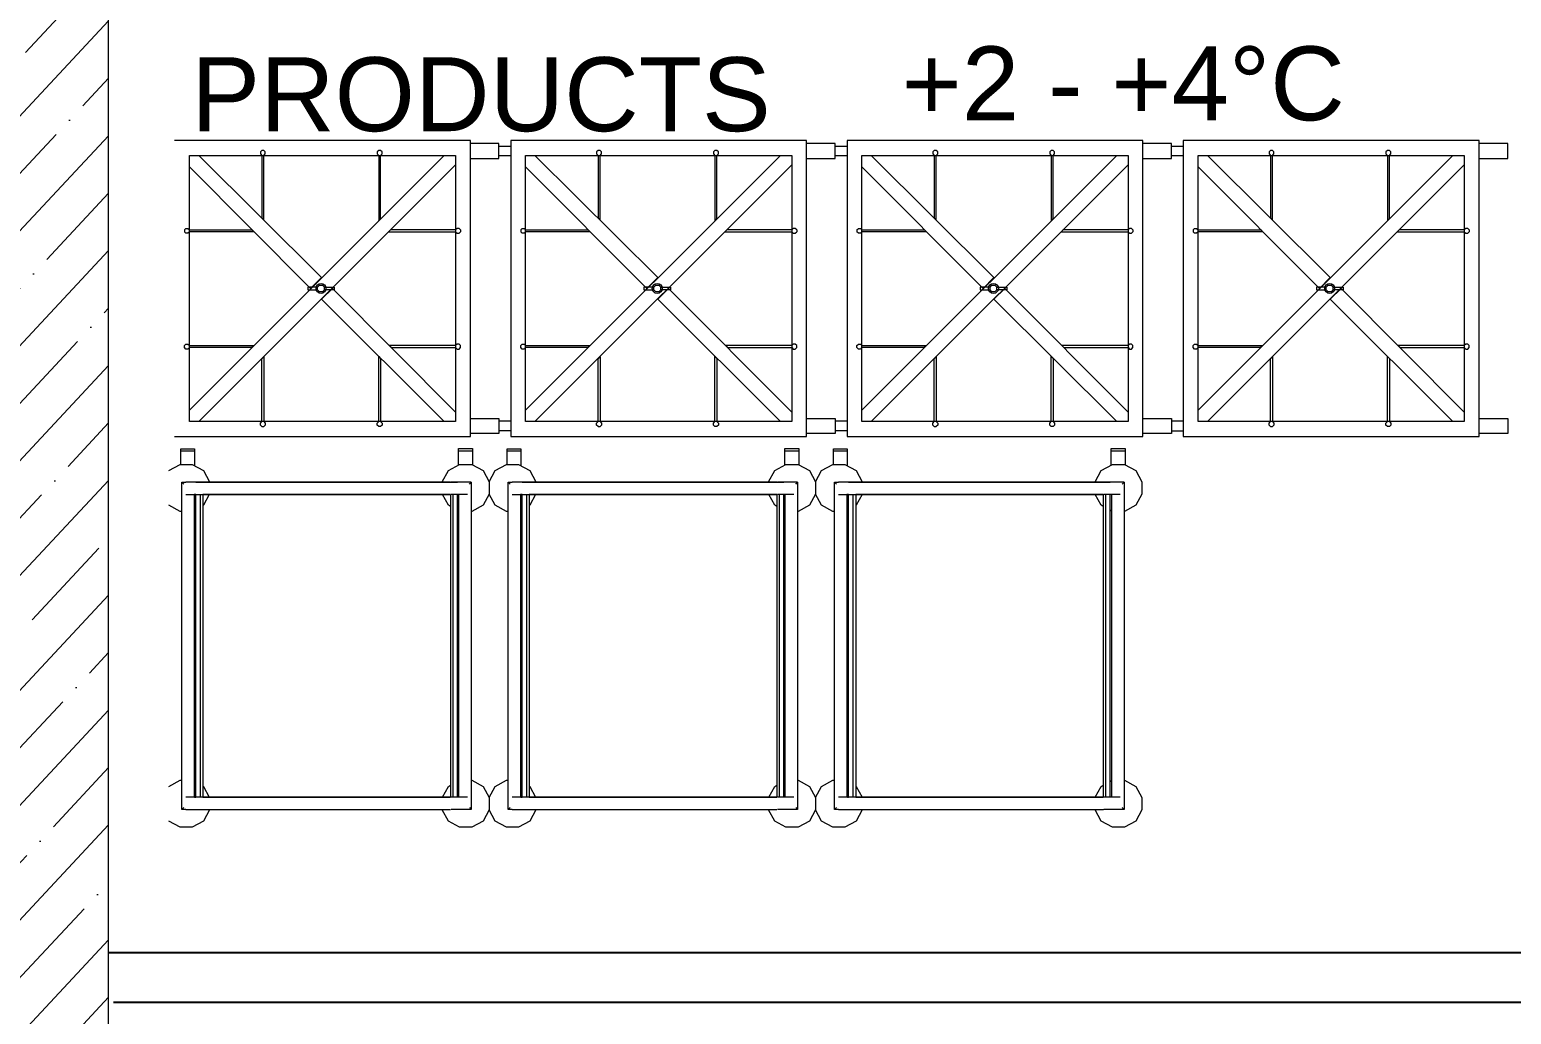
# Model space of a CAD drawing. Header units: millimetres. Extents: x -798 to 124478, y -405 to 121556.
# Drawn here: x 16618 to 19623, y 91874 to 93871 of the extents above; entities that cross this region are included whole.
import ezdxf

# ---------------------------------------------------------------- set-up
doc = ezdxf.new("R2010")
doc.units = ezdxf.units.MM
doc.linetypes.add('AUSGEZOGEN', pattern=[0])
for name, color, linetype, lineweight in [('A-Hatch', 253, 'Continuous', 9), ('concreet', 5, 'Continuous', 15), ('TC-EQUIPMENT', 251, 'Continuous', 0)]:
    doc.layers.add(name, color=color, linetype=linetype, lineweight=lineweight)
doc.layers.add('k3-coldrooms', color=3, linetype='Continuous')
doc.layers.add('K3-TEXT', color=174, linetype='AUSGEZOGEN')
doc.styles.get("Standard").update_dxf_attribs({"font": 'arial.ttf'})

msp = doc.modelspace()

# ---------------------------------------------------------------- hatches: boundary and pattern name
at = {"layer": 'A-Hatch'}
h = msp.add_hatch(dxfattribs=at)
h.set_pattern_fill('ANSI35', color=256, scale=25, angle=-177.9339, style=0)
h.set_pattern_definition([(227.066067, (-92934.37, -575688.18), (116.227165, -108.13329), []), (227.066067, (-93046.55, -575692.23), (116.227165, -108.13329), [198.4375, -39.6875, 0, -39.6875])])
h.paths.add_polyline_path([(16777.6, 95698.6), (16777.6, 88628.6), (16577.7, 88628.6), (16577.6, 95498.6), (12277.6, 95498.6), (12277.6, 94148.6), (12077.6, 94148.6), (12077.6, 95698.3)])

# ---------------------------------------------------------------- linework, layer by layer
at = {"layer": 'concreet', "transparency": 33554687}
msp.add_lwpolyline([(16777.6, 88628.6), (16777.6, 95698.6), (16577.6, 95698.6)], dxfattribs=at)
at = {"layer": 'k3-coldrooms', "linetype": 'AUSGEZOGEN'}
for p, q in [((20187.6, 91998.5), (16777.6, 91998.5)), ((16787.6, 91898.5), (20287.6, 91898.5))]:
    msp.add_line(p, q, dxfattribs=at)
at = {"layer": 'TC-EQUIPMENT'}
for p, q in [((17511.6, 93646.2), (16911.6, 93646.2)), ((17088.6, 93626.2), (17085.6, 93623.2)), ((17085.6, 93623.2), (17085.6, 93619.2)), ((17092.6, 93626.2), (17088.6, 93626.2)), ((17095.6, 93623.2), (17092.6, 93626.2)), ((17095.6, 93619.2), (17095.6, 93623.2)), ((17325.6, 93626.2), (17322.6, 93623.2)), ((17322.6, 93623.2), (17322.6, 93619.2)), ((17329.6, 93626.2), (17325.6, 93626.2)), ((17332.6, 93623.2), (17329.6, 93626.2)), ((17332.6, 93619.2), (17332.6, 93623.2)), ((17511.6, 93046.2), (17511.6, 93646.2)), ((17569.6, 93640.2), (17511.6, 93640.2)), ((17569.6, 93610.2), (17569.6, 93640.2)), ((17569.6, 93635.2), (17593.6, 93635.2)), ((18193.6, 93646.2), (17593.6, 93646.2)), ((17593.6, 93646.2), (17593.6, 93046.2)), ((17770.6, 93626.2), (17767.6, 93623.2)), ((17767.6, 93623.2), (17767.6, 93619.2)), ((17774.6, 93626.2), (17770.6, 93626.2)), ((17777.6, 93623.2), (17774.6, 93626.2)), ((17777.6, 93619.2), (17777.6, 93623.2)), ((18007.6, 93626.2), (18004.6, 93623.2)), ((18004.6, 93623.2), (18004.6, 93619.2)), ((18011.6, 93626.2), (18007.6, 93626.2)), ((18014.6, 93623.2), (18011.6, 93626.2)), ((18014.6, 93619.2), (18014.6, 93623.2)), ((18193.6, 93046.2), (18193.6, 93646.2)), ((18251.6, 93640.2), (18193.6, 93640.2)), ((18251.6, 93610.2), (18251.6, 93640.2)), ((18251.6, 93635.2), (18275.6, 93635.2)), ((18875.6, 93646.2), (18275.6, 93646.2)), ((18275.6, 93646.2), (18275.6, 93046.2)), ((18452.6, 93626.2), (18449.6, 93623.2)), ((18449.6, 93623.2), (18449.6, 93619.2)), ((18456.6, 93626.2), (18452.6, 93626.2)), ((18459.6, 93623.2), (18456.6, 93626.2)), ((18459.6, 93619.2), (18459.6, 93623.2)), ((18689.6, 93626.2), (18686.6, 93623.2)), ((18686.6, 93623.2), (18686.6, 93619.2)), ((18693.6, 93626.2), (18689.6, 93626.2)), ((18696.6, 93623.2), (18693.6, 93626.2)), ((18696.6, 93619.2), (18696.6, 93623.2)), ((18875.6, 93046.2), (18875.6, 93646.2)), ((18933.6, 93640.2), (18875.6, 93640.2)), ((18933.6, 93610.2), (18933.6, 93640.2)), ((18933.6, 93635.2), (18957.6, 93635.2)), ((19557.6, 93646.2), (18957.6, 93646.2)), ((18957.6, 93646.2), (18957.6, 93046.2)), ((19134.6, 93626.2), (19131.6, 93623.2)), ((19131.6, 93623.2), (19131.6, 93619.2)), ((19138.6, 93626.2), (19134.6, 93626.2)), ((19141.6, 93623.2), (19138.6, 93626.2)), ((19141.6, 93619.2), (19141.6, 93623.2)), ((19371.6, 93626.2), (19368.6, 93623.2)), ((19368.6, 93623.2), (19368.6, 93619.2)), ((19375.6, 93626.2), (19371.6, 93626.2)), ((19378.6, 93623.2), (19375.6, 93626.2)), ((19378.6, 93619.2), (19378.6, 93623.2)), ((19557.6, 93046.2), (19557.6, 93646.2)), ((19615.6, 93640.2), (19557.6, 93640.2)), ((19615.6, 93610.2), (19615.6, 93640.2)), ((16941.6, 93616.2), (17481.6, 93616.2)), ((17458.6, 93616.2), (16941.6, 93099.2)), ((16941.6, 93076.2), (16941.6, 93616.2)), ((17187.6, 93346.2), (16941.6, 93593.2)), ((16960.6, 93616.2), (17209.6, 93368.2)), ((16960.6, 93076.2), (17481.6, 93597.2)), ((17085.6, 93619.2), (17088.6, 93616.2)), ((17088.6, 93616.2), (17088.6, 93489.2)), ((17092.6, 93616.2), (17095.6, 93619.2)), ((17092.6, 93485.2), (17092.6, 93616.2)), ((17322.6, 93619.2), (17325.6, 93616.2)), ((17325.6, 93616.2), (17325.6, 93484.2)), ((17329.6, 93616.2), (17332.6, 93619.2)), ((17329.6, 93488.2), (17329.6, 93616.2)), ((17481.6, 93616.2), (17481.6, 93076.2)), ((17511.6, 93610.2), (17569.6, 93610.2)), ((17593.6, 93615.2), (17569.6, 93615.2)), ((17623.6, 93616.2), (18163.6, 93616.2)), ((18140.6, 93616.2), (17623.6, 93099.2)), ((17623.6, 93076.2), (17623.6, 93616.2)), ((17869.6, 93346.2), (17623.6, 93593.2)), ((17642.6, 93616.2), (17891.6, 93368.2)), ((17642.6, 93076.2), (18163.6, 93597.2)), ((17767.6, 93619.2), (17770.6, 93616.2)), ((17770.6, 93616.2), (17770.6, 93489.2)), ((17774.6, 93616.2), (17777.6, 93619.2)), ((17774.6, 93485.2), (17774.6, 93616.2)), ((18004.6, 93619.2), (18007.6, 93616.2)), ((18007.6, 93616.2), (18007.6, 93484.2)), ((18011.6, 93616.2), (18014.6, 93619.2)), ((18011.6, 93488.2), (18011.6, 93616.2)), ((18163.6, 93616.2), (18163.6, 93076.2)), ((18193.6, 93610.2), (18251.6, 93610.2)), ((18275.6, 93615.2), (18251.6, 93615.2)), ((18305.6, 93616.2), (18845.6, 93616.2)), ((18822.6, 93616.2), (18305.6, 93099.2)), ((18305.6, 93076.2), (18305.6, 93616.2)), ((18551.6, 93346.2), (18305.6, 93593.2)), ((18324.6, 93616.2), (18573.6, 93368.2)), ((18324.6, 93076.2), (18845.6, 93597.2)), ((18449.6, 93619.2), (18452.6, 93616.2)), ((18452.6, 93616.2), (18452.6, 93489.2)), ((18456.6, 93616.2), (18459.6, 93619.2)), ((18456.6, 93485.2), (18456.6, 93616.2)), ((18686.6, 93619.2), (18689.6, 93616.2)), ((18689.6, 93616.2), (18689.6, 93484.2)), ((18693.6, 93616.2), (18696.6, 93619.2)), ((18693.6, 93488.2), (18693.6, 93616.2)), ((18845.6, 93616.2), (18845.6, 93076.2)), ((18875.6, 93610.2), (18933.6, 93610.2)), ((18957.6, 93615.2), (18933.6, 93615.2)), ((18987.6, 93616.2), (19527.6, 93616.2)), ((19504.6, 93616.2), (18987.6, 93099.2)), ((18987.6, 93076.2), (18987.6, 93616.2)), ((19233.6, 93346.2), (18987.6, 93593.2)), ((19006.6, 93616.2), (19255.6, 93368.2)), ((19006.6, 93076.2), (19527.6, 93597.2)), ((19131.6, 93619.2), (19134.6, 93616.2)), ((19134.6, 93616.2), (19134.6, 93489.2)), ((19138.6, 93616.2), (19141.6, 93619.2)), ((19138.6, 93485.2), (19138.6, 93616.2)), ((19368.6, 93619.2), (19371.6, 93616.2)), ((19371.6, 93616.2), (19371.6, 93484.2)), ((19375.6, 93616.2), (19378.6, 93619.2)), ((19375.6, 93488.2), (19375.6, 93616.2)), ((19527.6, 93616.2), (19527.6, 93076.2)), ((19557.6, 93610.2), (19615.6, 93610.2)), ((17088.6, 93489.2), (17092.6, 93485.2)), ((17325.6, 93484.2), (17329.6, 93488.2)), ((17770.6, 93489.2), (17774.6, 93485.2)), ((18007.6, 93484.2), (18011.6, 93488.2)), ((18452.6, 93489.2), (18456.6, 93485.2)), ((18689.6, 93484.2), (18693.6, 93488.2)), ((19134.6, 93489.2), (19138.6, 93485.2)), ((19371.6, 93484.2), (19375.6, 93488.2)), ((16931.6, 93465.2), (16934.6, 93468.2)), ((16931.6, 93465.2), (16931.6, 93461.2)), ((16934.6, 93458.2), (16931.6, 93461.2)), ((16934.6, 93468.2), (16938.6, 93468.2)), ((16938.6, 93458.2), (16934.6, 93458.2)), ((16938.6, 93468.2), (16941.6, 93465.2)), ((16941.6, 93461.2), (16938.6, 93458.2)), ((16941.6, 93465.2), (17068.6, 93465.2)), ((17072.6, 93461.2), (16941.6, 93461.2)), ((17068.6, 93465.2), (17072.6, 93461.2)), ((17345.6, 93461.2), (17481.6, 93461.2)), ((17481.6, 93465.2), (17349.6, 93465.2)), ((17484.6, 93468.2), (17481.6, 93465.2)), ((17481.6, 93461.2), (17484.6, 93458.2)), ((17488.6, 93468.2), (17484.6, 93468.2)), ((17484.6, 93458.2), (17488.6, 93458.2)), ((17491.6, 93465.2), (17488.6, 93468.2)), ((17488.6, 93458.2), (17491.6, 93461.2)), ((17491.6, 93465.2), (17491.6, 93461.2)), ((17613.6, 93465.2), (17616.6, 93468.2)), ((17613.6, 93465.2), (17613.6, 93461.2)), ((17616.6, 93458.2), (17613.6, 93461.2)), ((17616.6, 93468.2), (17620.6, 93468.2)), ((17620.6, 93458.2), (17616.6, 93458.2)), ((17620.6, 93468.2), (17623.6, 93465.2)), ((17623.6, 93461.2), (17620.6, 93458.2)), ((17623.6, 93465.2), (17750.6, 93465.2)), ((17754.6, 93461.2), (17623.6, 93461.2)), ((17750.6, 93465.2), (17754.6, 93461.2)), ((18027.6, 93461.2), (18163.6, 93461.2)), ((18163.6, 93465.2), (18031.6, 93465.2)), ((18166.6, 93468.2), (18163.6, 93465.2)), ((18163.6, 93461.2), (18166.6, 93458.2)), ((18170.6, 93468.2), (18166.6, 93468.2)), ((18166.6, 93458.2), (18170.6, 93458.2)), ((18173.6, 93465.2), (18170.6, 93468.2)), ((18170.6, 93458.2), (18173.6, 93461.2)), ((18173.6, 93465.2), (18173.6, 93461.2)), ((18295.6, 93465.2), (18298.6, 93468.2)), ((18295.6, 93465.2), (18295.6, 93461.2)), ((18298.6, 93458.2), (18295.6, 93461.2)), ((18298.6, 93468.2), (18302.6, 93468.2)), ((18302.6, 93458.2), (18298.6, 93458.2)), ((18302.6, 93468.2), (18305.6, 93465.2)), ((18305.6, 93461.2), (18302.6, 93458.2)), ((18305.6, 93465.2), (18432.6, 93465.2)), ((18436.6, 93461.2), (18305.6, 93461.2)), ((18432.6, 93465.2), (18436.6, 93461.2)), ((18709.6, 93461.2), (18845.6, 93461.2)), ((18845.6, 93465.2), (18713.6, 93465.2)), ((18848.6, 93468.2), (18845.6, 93465.2)), ((18845.6, 93461.2), (18848.6, 93458.2)), ((18852.6, 93468.2), (18848.6, 93468.2)), ((18848.6, 93458.2), (18852.6, 93458.2)), ((18855.6, 93465.2), (18852.6, 93468.2)), ((18852.6, 93458.2), (18855.6, 93461.2)), ((18855.6, 93465.2), (18855.6, 93461.2)), ((18977.6, 93465.2), (18980.6, 93468.2)), ((18977.6, 93465.2), (18977.6, 93461.2)), ((18980.6, 93458.2), (18977.6, 93461.2)), ((18980.6, 93468.2), (18984.6, 93468.2)), ((18984.6, 93458.2), (18980.6, 93458.2)), ((18984.6, 93468.2), (18987.6, 93465.2)), ((18987.6, 93461.2), (18984.6, 93458.2)), ((18987.6, 93465.2), (19114.6, 93465.2)), ((19118.6, 93461.2), (18987.6, 93461.2)), ((19114.6, 93465.2), (19118.6, 93461.2)), ((19391.6, 93461.2), (19527.6, 93461.2)), ((19527.6, 93465.2), (19395.6, 93465.2)), ((19530.6, 93468.2), (19527.6, 93465.2)), ((19527.6, 93461.2), (19530.6, 93458.2)), ((19534.6, 93468.2), (19530.6, 93468.2)), ((19530.6, 93458.2), (19534.6, 93458.2)), ((19537.6, 93465.2), (19534.6, 93468.2)), ((19534.6, 93458.2), (19537.6, 93461.2)), ((19537.6, 93465.2), (19537.6, 93461.2)), ((17209.6, 93368.2), (17187.6, 93346.2)), ((17201.6, 93349.2), (17205.6, 93353.2)), ((17205.6, 93353.2), (17211.6, 93353.2)), ((17211.6, 93353.2), (17215.6, 93349.2)), ((17891.6, 93368.2), (17869.6, 93346.2)), ((17883.6, 93349.2), (17887.6, 93353.2)), ((17887.6, 93353.2), (17893.6, 93353.2)), ((17893.6, 93353.2), (17897.6, 93349.2)), ((18573.6, 93368.2), (18551.6, 93346.2)), ((18565.6, 93349.2), (18569.6, 93353.2)), ((18569.6, 93353.2), (18575.6, 93353.2)), ((18575.6, 93353.2), (18579.6, 93349.2)), ((19255.6, 93368.2), (19233.6, 93346.2)), ((19247.6, 93349.2), (19251.6, 93353.2)), ((19251.6, 93353.2), (19257.6, 93353.2)), ((19257.6, 93353.2), (19261.6, 93349.2)), ((17181.6, 93349.2), (17181.6, 93343.2)), ((17201.6, 93349.2), (17181.6, 93349.2)), ((17181.6, 93343.2), (17201.6, 93343.2)), ((17201.6, 93343.2), (17201.6, 93349.2)), ((17205.6, 93339.2), (17201.6, 93343.2)), ((17211.6, 93339.2), (17205.6, 93339.2)), ((17209.6, 93324.2), (17231.6, 93346.2)), ((17458.6, 93076.2), (17209.6, 93324.2)), ((17215.6, 93343.2), (17211.6, 93339.2)), ((17215.6, 93349.2), (17235.6, 93349.2)), ((17215.6, 93343.2), (17215.6, 93349.2)), ((17235.6, 93343.2), (17215.6, 93343.2)), ((17231.6, 93346.2), (17481.6, 93095.2)), ((17235.6, 93349.2), (17235.6, 93343.2)), ((17863.6, 93349.2), (17863.6, 93343.2)), ((17883.6, 93349.2), (17863.6, 93349.2)), ((17863.6, 93343.2), (17883.6, 93343.2)), ((17883.6, 93343.2), (17883.6, 93349.2)), ((17887.6, 93339.2), (17883.6, 93343.2)), ((17893.6, 93339.2), (17887.6, 93339.2)), ((17891.6, 93324.2), (17913.6, 93346.2)), ((18140.6, 93076.2), (17891.6, 93324.2)), ((17897.6, 93343.2), (17893.6, 93339.2)), ((17897.6, 93349.2), (17917.6, 93349.2)), ((17897.6, 93343.2), (17897.6, 93349.2)), ((17917.6, 93343.2), (17897.6, 93343.2)), ((17913.6, 93346.2), (18163.6, 93095.2)), ((17917.6, 93349.2), (17917.6, 93343.2)), ((18545.6, 93349.2), (18545.6, 93343.2)), ((18565.6, 93349.2), (18545.6, 93349.2)), ((18545.6, 93343.2), (18565.6, 93343.2)), ((18565.6, 93343.2), (18565.6, 93349.2)), ((18569.6, 93339.2), (18565.6, 93343.2)), ((18575.6, 93339.2), (18569.6, 93339.2)), ((18573.6, 93324.2), (18595.6, 93346.2)), ((18822.6, 93076.2), (18573.6, 93324.2)), ((18579.6, 93343.2), (18575.6, 93339.2)), ((18579.6, 93349.2), (18599.6, 93349.2)), ((18579.6, 93343.2), (18579.6, 93349.2)), ((18599.6, 93343.2), (18579.6, 93343.2)), ((18595.6, 93346.2), (18845.6, 93095.2)), ((18599.6, 93349.2), (18599.6, 93343.2)), ((19227.6, 93349.2), (19227.6, 93343.2)), ((19247.6, 93349.2), (19227.6, 93349.2)), ((19227.6, 93343.2), (19247.6, 93343.2)), ((19247.6, 93343.2), (19247.6, 93349.2)), ((19251.6, 93339.2), (19247.6, 93343.2)), ((19257.6, 93339.2), (19251.6, 93339.2)), ((19255.6, 93324.2), (19277.6, 93346.2)), ((19504.6, 93076.2), (19255.6, 93324.2)), ((19261.6, 93343.2), (19257.6, 93339.2)), ((19261.6, 93349.2), (19281.6, 93349.2)), ((19261.6, 93343.2), (19261.6, 93349.2)), ((19281.6, 93343.2), (19261.6, 93343.2)), ((19277.6, 93346.2), (19527.6, 93095.2)), ((19281.6, 93349.2), (19281.6, 93343.2)), ((16931.6, 93230.2), (16934.6, 93233.2)), ((16934.6, 93233.2), (16938.6, 93233.2)), ((16938.6, 93233.2), (16941.6, 93230.2)), ((17484.6, 93233.2), (17481.6, 93230.2)), ((17488.6, 93233.2), (17484.6, 93233.2)), ((17491.6, 93230.2), (17488.6, 93233.2)), ((17613.6, 93230.2), (17616.6, 93233.2)), ((17616.6, 93233.2), (17620.6, 93233.2)), ((17620.6, 93233.2), (17623.6, 93230.2)), ((18166.6, 93233.2), (18163.6, 93230.2)), ((18170.6, 93233.2), (18166.6, 93233.2)), ((18173.6, 93230.2), (18170.6, 93233.2)), ((18295.6, 93230.2), (18298.6, 93233.2)), ((18298.6, 93233.2), (18302.6, 93233.2)), ((18302.6, 93233.2), (18305.6, 93230.2)), ((18848.6, 93233.2), (18845.6, 93230.2)), ((18852.6, 93233.2), (18848.6, 93233.2)), ((18855.6, 93230.2), (18852.6, 93233.2)), ((18977.6, 93230.2), (18980.6, 93233.2)), ((18980.6, 93233.2), (18984.6, 93233.2)), ((18984.6, 93233.2), (18987.6, 93230.2)), ((19530.6, 93233.2), (19527.6, 93230.2)), ((19534.6, 93233.2), (19530.6, 93233.2)), ((19537.6, 93230.2), (19534.6, 93233.2)), ((16931.6, 93226.2), (16931.6, 93230.2)), ((16934.6, 93223.2), (16931.6, 93226.2)), ((16938.6, 93223.2), (16934.6, 93223.2)), ((16941.6, 93226.2), (16938.6, 93223.2)), ((16941.6, 93230.2), (17071.6, 93230.2)), ((17067.6, 93226.2), (16941.6, 93226.2)), ((17071.6, 93230.2), (17067.6, 93226.2)), ((17088.6, 93203.2), (17092.6, 93207.2)), ((17088.6, 93076.2), (17088.6, 93203.2)), ((17092.6, 93207.2), (17092.6, 93076.2)), ((17325.6, 93208.2), (17329.6, 93204.2)), ((17325.6, 93076.2), (17325.6, 93208.2)), ((17329.6, 93204.2), (17329.6, 93076.2)), ((17347.6, 93230.2), (17351.6, 93226.2)), ((17481.6, 93230.2), (17347.6, 93230.2)), ((17351.6, 93226.2), (17481.6, 93226.2)), ((17481.6, 93226.2), (17484.6, 93223.2)), ((17484.6, 93223.2), (17488.6, 93223.2)), ((17488.6, 93223.2), (17491.6, 93226.2)), ((17491.6, 93226.2), (17491.6, 93230.2)), ((17613.6, 93226.2), (17613.6, 93230.2)), ((17616.6, 93223.2), (17613.6, 93226.2)), ((17620.6, 93223.2), (17616.6, 93223.2)), ((17623.6, 93226.2), (17620.6, 93223.2)), ((17623.6, 93230.2), (17753.6, 93230.2)), ((17749.6, 93226.2), (17623.6, 93226.2)), ((17753.6, 93230.2), (17749.6, 93226.2)), ((17770.6, 93203.2), (17774.6, 93207.2)), ((17770.6, 93076.2), (17770.6, 93203.2)), ((17774.6, 93207.2), (17774.6, 93076.2)), ((18007.6, 93208.2), (18011.6, 93204.2)), ((18007.6, 93076.2), (18007.6, 93208.2)), ((18011.6, 93204.2), (18011.6, 93076.2)), ((18029.6, 93230.2), (18033.6, 93226.2)), ((18163.6, 93230.2), (18029.6, 93230.2)), ((18033.6, 93226.2), (18163.6, 93226.2)), ((18163.6, 93226.2), (18166.6, 93223.2)), ((18166.6, 93223.2), (18170.6, 93223.2)), ((18170.6, 93223.2), (18173.6, 93226.2)), ((18173.6, 93226.2), (18173.6, 93230.2)), ((18295.6, 93226.2), (18295.6, 93230.2)), ((18298.6, 93223.2), (18295.6, 93226.2)), ((18302.6, 93223.2), (18298.6, 93223.2)), ((18305.6, 93226.2), (18302.6, 93223.2)), ((18305.6, 93230.2), (18435.6, 93230.2)), ((18431.6, 93226.2), (18305.6, 93226.2)), ((18435.6, 93230.2), (18431.6, 93226.2)), ((18452.6, 93203.2), (18456.6, 93207.2)), ((18452.6, 93076.2), (18452.6, 93203.2)), ((18456.6, 93207.2), (18456.6, 93076.2)), ((18689.6, 93208.2), (18693.6, 93204.2)), ((18689.6, 93076.2), (18689.6, 93208.2)), ((18693.6, 93204.2), (18693.6, 93076.2)), ((18711.6, 93230.2), (18715.6, 93226.2)), ((18845.6, 93230.2), (18711.6, 93230.2)), ((18715.6, 93226.2), (18845.6, 93226.2)), ((18845.6, 93226.2), (18848.6, 93223.2)), ((18848.6, 93223.2), (18852.6, 93223.2)), ((18852.6, 93223.2), (18855.6, 93226.2)), ((18855.6, 93226.2), (18855.6, 93230.2)), ((18977.6, 93226.2), (18977.6, 93230.2)), ((18980.6, 93223.2), (18977.6, 93226.2)), ((18984.6, 93223.2), (18980.6, 93223.2)), ((18987.6, 93226.2), (18984.6, 93223.2)), ((18987.6, 93230.2), (19117.6, 93230.2)), ((19113.6, 93226.2), (18987.6, 93226.2)), ((19117.6, 93230.2), (19113.6, 93226.2)), ((19134.6, 93203.2), (19138.6, 93207.2)), ((19134.6, 93076.2), (19134.6, 93203.2)), ((19138.6, 93207.2), (19138.6, 93076.2)), ((19371.6, 93208.2), (19375.6, 93204.2)), ((19371.6, 93076.2), (19371.6, 93208.2)), ((19375.6, 93204.2), (19375.6, 93076.2)), ((19393.6, 93230.2), (19397.6, 93226.2)), ((19527.6, 93230.2), (19393.6, 93230.2)), ((19397.6, 93226.2), (19527.6, 93226.2)), ((19527.6, 93226.2), (19530.6, 93223.2)), ((19530.6, 93223.2), (19534.6, 93223.2)), ((19534.6, 93223.2), (19537.6, 93226.2)), ((19537.6, 93226.2), (19537.6, 93230.2)), ((17511.6, 93082.2), (17569.6, 93082.2)), ((17569.6, 93082.2), (17569.6, 93052.2)), ((18193.6, 93082.2), (18251.6, 93082.2)), ((18251.6, 93082.2), (18251.6, 93052.2)), ((18875.6, 93082.2), (18933.6, 93082.2)), ((18933.6, 93082.2), (18933.6, 93052.2)), ((19557.6, 93082.2), (19615.6, 93082.2)), ((19615.6, 93082.2), (19615.6, 93052.2)), ((17481.6, 93076.2), (16941.6, 93076.2)), ((17085.6, 93073.2), (17088.6, 93076.2)), ((17085.6, 93069.2), (17085.6, 93073.2)), ((17088.6, 93066.2), (17085.6, 93069.2)), ((17088.6, 93066.2), (17092.6, 93066.2)), ((17092.6, 93076.2), (17095.6, 93073.2)), ((17095.6, 93069.2), (17092.6, 93066.2)), ((17095.6, 93073.2), (17095.6, 93069.2)), ((17322.6, 93073.2), (17325.6, 93076.2)), ((17322.6, 93069.2), (17322.6, 93073.2)), ((17325.6, 93066.2), (17322.6, 93069.2)), ((17329.6, 93066.2), (17325.6, 93066.2)), ((17329.6, 93076.2), (17332.6, 93073.2)), ((17332.6, 93069.2), (17329.6, 93066.2)), ((17332.6, 93073.2), (17332.6, 93069.2)), ((17569.6, 93052.2), (17511.6, 93052.2)), ((17593.6, 93077.2), (17569.6, 93077.2)), ((17593.6, 93057.2), (17569.6, 93057.2)), ((18163.6, 93076.2), (17623.6, 93076.2)), ((17767.6, 93073.2), (17770.6, 93076.2)), ((17767.6, 93069.2), (17767.6, 93073.2)), ((17770.6, 93066.2), (17767.6, 93069.2)), ((17770.6, 93066.2), (17774.6, 93066.2)), ((17774.6, 93076.2), (17777.6, 93073.2)), ((17777.6, 93069.2), (17774.6, 93066.2)), ((17777.6, 93073.2), (17777.6, 93069.2)), ((18004.6, 93073.2), (18007.6, 93076.2)), ((18004.6, 93069.2), (18004.6, 93073.2)), ((18007.6, 93066.2), (18004.6, 93069.2)), ((18011.6, 93066.2), (18007.6, 93066.2)), ((18011.6, 93076.2), (18014.6, 93073.2)), ((18014.6, 93069.2), (18011.6, 93066.2)), ((18014.6, 93073.2), (18014.6, 93069.2)), ((18251.6, 93052.2), (18193.6, 93052.2)), ((18275.6, 93077.2), (18251.6, 93077.2)), ((18275.6, 93057.2), (18251.6, 93057.2)), ((18845.6, 93076.2), (18305.6, 93076.2)), ((18449.6, 93073.2), (18452.6, 93076.2)), ((18449.6, 93069.2), (18449.6, 93073.2)), ((18452.6, 93066.2), (18449.6, 93069.2)), ((18452.6, 93066.2), (18456.6, 93066.2)), ((18456.6, 93076.2), (18459.6, 93073.2)), ((18459.6, 93069.2), (18456.6, 93066.2)), ((18459.6, 93073.2), (18459.6, 93069.2)), ((18686.6, 93073.2), (18689.6, 93076.2)), ((18686.6, 93069.2), (18686.6, 93073.2)), ((18689.6, 93066.2), (18686.6, 93069.2)), ((18693.6, 93066.2), (18689.6, 93066.2)), ((18693.6, 93076.2), (18696.6, 93073.2)), ((18696.6, 93069.2), (18693.6, 93066.2)), ((18696.6, 93073.2), (18696.6, 93069.2)), ((18933.6, 93052.2), (18875.6, 93052.2)), ((18957.6, 93077.2), (18933.6, 93077.2)), ((18933.6, 93057.2), (18957.6, 93057.2)), ((19527.6, 93076.2), (18987.6, 93076.2)), ((19131.6, 93073.2), (19134.6, 93076.2)), ((19131.6, 93069.2), (19131.6, 93073.2)), ((19134.6, 93066.2), (19131.6, 93069.2)), ((19134.6, 93066.2), (19138.6, 93066.2)), ((19138.6, 93076.2), (19141.6, 93073.2)), ((19141.6, 93069.2), (19138.6, 93066.2)), ((19141.6, 93073.2), (19141.6, 93069.2)), ((19368.6, 93073.2), (19371.6, 93076.2)), ((19368.6, 93069.2), (19368.6, 93073.2)), ((19371.6, 93066.2), (19368.6, 93069.2)), ((19375.6, 93066.2), (19371.6, 93066.2)), ((19375.6, 93076.2), (19378.6, 93073.2)), ((19378.6, 93069.2), (19375.6, 93066.2)), ((19378.6, 93073.2), (19378.6, 93069.2)), ((19615.6, 93052.2), (19557.6, 93052.2)), ((16911.6, 93046.2), (17511.6, 93046.2)), ((16924.1, 92989), (16924.1, 93021)), ((16924.1, 93021), (16952.1, 93021)), ((16952.1, 93021), (16952.1, 92986.5)), ((17487.6, 92987.8), (17487.6, 93021.5)), ((17487.6, 93021.5), (17515.6, 93021.5)), ((17515.6, 93021.5), (17515.6, 92988.4)), ((17586.1, 92989), (17586.1, 93021)), ((17586.1, 93021), (17614.1, 93021)), ((17593.6, 93046.2), (18193.6, 93046.2)), ((17614.1, 93021), (17614.1, 92986.5)), ((18149.6, 92987.8), (18149.6, 93021.5)), ((18149.6, 93021.5), (18177.6, 93021.5)), ((18177.6, 93021.5), (18177.6, 92988.4)), ((18248.1, 92989), (18248.1, 93021)), ((18248.1, 93021), (18276.1, 93021)), ((18275.6, 93046.2), (18875.6, 93046.2)), ((18276.1, 93021), (18276.1, 92986.5)), ((18811.6, 92987.8), (18811.6, 93021.5)), ((18811.6, 93021.5), (18839.6, 93021.5)), ((18839.6, 93021.5), (18839.6, 92988.4)), ((18957.6, 93046.2), (19557.6, 93046.2)), ((16952.1, 93015.9), (16924.1, 93015.9)), ((17515.6, 93016.4), (17487.6, 93016.4)), ((17614.1, 93015.9), (17586.1, 93015.9)), ((18177.6, 93016.4), (18149.6, 93016.4)), ((18276.1, 93015.9), (18248.1, 93015.9)), ((18839.6, 93016.4), (18811.6, 93016.4)), ((16899.9, 92976.6), (16922.7, 92989)), ((16922.7, 92989), (16947.4, 92989)), ((16947.4, 92989), (16970.2, 92976.6)), ((16970.2, 92976.6), (16982.6, 92953.8)), ((17454.6, 92953.8), (17466.9, 92976.6)), ((17466.9, 92976.6), (17489.7, 92989)), ((17489.7, 92989), (17514.4, 92989)), ((17514.4, 92989), (17537.2, 92976.6)), ((17537.2, 92976.6), (17549.6, 92953.8)), ((17549.6, 92953.8), (17561.9, 92976.6)), ((17561.9, 92976.6), (17584.7, 92989)), ((17584.7, 92989), (17609.4, 92989)), ((17609.4, 92989), (17632.2, 92976.6)), ((17632.2, 92976.6), (17644.6, 92953.8)), ((18116.6, 92953.8), (18128.9, 92976.6)), ((18128.9, 92976.6), (18151.7, 92989)), ((18151.7, 92989), (18176.4, 92989)), ((18176.4, 92989), (18199.2, 92976.6)), ((18199.2, 92976.6), (18211.6, 92953.8)), ((18211.6, 92953.8), (18223.9, 92976.6)), ((18223.9, 92976.6), (18246.7, 92989)), ((18246.7, 92989), (18271.4, 92989)), ((18271.4, 92989), (18294.2, 92976.6)), ((18294.2, 92976.6), (18306.6, 92953.8)), ((18778.6, 92953.8), (18790.9, 92976.6)), ((18790.9, 92976.6), (18813.7, 92989)), ((18813.7, 92989), (18838.4, 92989)), ((18838.4, 92989), (18861.2, 92976.6)), ((18861.2, 92976.6), (18873.6, 92953.8)), ((16926.4, 92289.5), (16926.4, 92953)), ((16926.4, 92953), (16934.1, 92953)), ((16926.4, 92953), (16930.1, 92949.3)), ((16967.5, 92953.3), (16934.4, 92953.3)), ((16954.6, 92953.5), (17485.6, 92953.5)), ((17471.5, 92953.3), (16968.3, 92953.3)), ((16982.6, 92953.8), (16982.6, 92953.5)), ((17454.6, 92953.5), (17454.6, 92953.8)), ((17505.4, 92953.3), (17472.3, 92953.3)), ((17485.6, 92953.5), (17485.6, 92953.3)), ((17513.4, 92953), (17505.7, 92953)), ((17509.7, 92949.3), (17513.4, 92953)), ((17513.4, 92953), (17513.4, 92289.5)), ((17549.6, 92953.8), (17549.6, 92929.1)), ((17588.4, 92289.5), (17588.4, 92953)), ((17588.4, 92953), (17596.1, 92953)), ((17588.4, 92953), (17592.1, 92949.3)), ((17629.5, 92953.3), (17596.4, 92953.3)), ((17616.6, 92953.5), (18147.6, 92953.5)), ((18133.5, 92953.3), (17630.3, 92953.3)), ((17644.6, 92953.8), (17644.6, 92953.5)), ((18116.6, 92953.5), (18116.6, 92953.8)), ((18167.4, 92953.3), (18134.3, 92953.3)), ((18147.6, 92953.5), (18147.6, 92953.3)), ((18175.4, 92953), (18167.7, 92953)), ((18171.7, 92949.3), (18175.4, 92953)), ((18175.4, 92953), (18175.4, 92289.5)), ((18211.6, 92953.8), (18211.6, 92929.1)), ((18250.4, 92289.5), (18250.4, 92953)), ((18250.4, 92953), (18258, 92953)), ((18250.4, 92953), (18254.1, 92949.3)), ((18291.5, 92953.3), (18258.4, 92953.3)), ((18278.6, 92953.5), (18809.6, 92953.5)), ((18795.5, 92953.3), (18292.3, 92953.3)), ((18306.6, 92953.8), (18306.6, 92953.5)), ((18778.6, 92953.5), (18778.6, 92953.8)), ((18829.4, 92953.3), (18796.3, 92953.3)), ((18809.6, 92953.5), (18809.6, 92953.3)), ((18837.4, 92953), (18829.7, 92953)), ((18833.7, 92949.3), (18837.4, 92953)), ((18837.4, 92953), (18837.4, 92289.5)), ((18873.6, 92953.8), (18873.6, 92929.1)), ((16922.7, 92894), (16899.9, 92906.3)), ((16934.4, 92928.3), (16967.5, 92928.3)), ((16951.2, 92928.3), (16951.4, 92928.1)), ((16951.4, 92928.1), (16951.4, 92314.3)), ((16954.6, 92928), (16951.5, 92928)), ((16954.6, 92314.3), (16954.6, 92928.3)), ((16963.6, 92928.3), (16963.6, 92314.3)), ((16968.3, 92928.3), (17471.5, 92928.3)), ((16969.1, 92928.3), (16969.1, 92314.3)), ((17471.1, 92928), (16969.1, 92928)), ((16970.2, 92906.3), (16969.1, 92905.7)), ((16982, 92928), (16970.2, 92906.3)), ((17466.9, 92906.3), (17455.2, 92928)), ((17471.1, 92904.1), (17466.9, 92906.3)), ((17471.1, 92928.3), (17471.1, 92314.3)), ((17505.4, 92928.3), (17472.3, 92928.3)), ((17476.6, 92314.3), (17476.6, 92928.3)), ((17485.6, 92314.3), (17485.6, 92928.3)), ((17488.3, 92928), (17485.6, 92928)), ((17488.4, 92928.1), (17488.6, 92928.3)), ((17488.4, 92314.3), (17488.4, 92928.1)), ((17537.2, 92906.3), (17514.4, 92894)), ((17549.6, 92929.1), (17537.2, 92906.3)), ((17561.9, 92906.3), (17549.6, 92929.1)), ((17584.7, 92894), (17561.9, 92906.3)), ((17596.4, 92928.3), (17629.5, 92928.3)), ((17613.2, 92928.3), (17613.4, 92928.1)), ((17613.4, 92928.1), (17613.4, 92314.3)), ((17616.6, 92928), (17613.5, 92928)), ((17616.6, 92314.3), (17616.6, 92928.3)), ((17625.6, 92928.3), (17625.6, 92314.3)), ((17630.3, 92928.3), (18133.5, 92928.3)), ((17631.1, 92928.3), (17631.1, 92314.3)), ((18133.1, 92928), (17631.1, 92928)), ((17632.2, 92906.3), (17631.1, 92905.7)), ((17644, 92928), (17632.2, 92906.3)), ((18128.9, 92906.3), (18117.2, 92928)), ((18133.1, 92904.1), (18128.9, 92906.3)), ((18133.1, 92928.3), (18133.1, 92314.3)), ((18167.4, 92928.3), (18134.3, 92928.3)), ((18138.6, 92314.3), (18138.6, 92928.3)), ((18147.6, 92314.3), (18147.6, 92928.3)), ((18150.3, 92928), (18147.6, 92928)), ((18150.4, 92928.1), (18150.6, 92928.3)), ((18150.4, 92314.3), (18150.4, 92928.1)), ((18199.2, 92906.3), (18176.4, 92894)), ((18211.6, 92929.1), (18199.2, 92906.3)), ((18223.9, 92906.3), (18211.6, 92929.1)), ((18246.7, 92894), (18223.9, 92906.3)), ((18258.4, 92928.3), (18291.5, 92928.3)), ((18275.2, 92928.3), (18275.4, 92928.1)), ((18275.4, 92928.1), (18275.4, 92314.3)), ((18278.6, 92928), (18275.5, 92928)), ((18278.6, 92314.3), (18278.6, 92928.3)), ((18287.6, 92928.3), (18287.6, 92314.3)), ((18292.3, 92928.3), (18795.5, 92928.3)), ((18293.1, 92928.3), (18293.1, 92314.3)), ((18795.1, 92928), (18293.1, 92928)), ((18294.2, 92906.3), (18293.1, 92905.7)), ((18306, 92928), (18294.2, 92906.3)), ((18790.9, 92906.3), (18779.2, 92928)), ((18795.1, 92904.1), (18790.9, 92906.3)), ((18795.1, 92928.3), (18795.1, 92314.3)), ((18829.4, 92928.3), (18796.3, 92928.3)), ((18800.6, 92314.3), (18800.6, 92928.3)), ((18809.6, 92314.3), (18809.6, 92928.3)), ((18812.3, 92928), (18809.6, 92928)), ((18812.4, 92928.1), (18812.6, 92928.3)), ((18812.4, 92314.3), (18812.4, 92928.1)), ((18861.2, 92906.3), (18838.4, 92894)), ((18873.6, 92929.1), (18861.2, 92906.3)), ((16926.4, 92894), (16922.7, 92894)), ((16954.6, 92897.9), (16951.4, 92896.1)), ((17488.4, 92894.7), (17485.6, 92896.2)), ((17514.4, 92894), (17513.4, 92894)), ((17588.4, 92894), (17584.7, 92894)), ((17616.6, 92897.9), (17613.4, 92896.1)), ((18150.4, 92894.7), (18147.6, 92896.2)), ((18176.4, 92894), (18175.4, 92894)), ((18250.4, 92894), (18246.7, 92894)), ((18278.6, 92897.9), (18275.4, 92896.1)), ((18812.4, 92894.7), (18809.6, 92896.2)), ((18838.4, 92894), (18837.4, 92894)), ((16899.9, 92336.1), (16922.7, 92348.5)), ((16922.7, 92348.5), (16926.4, 92348.5)), ((16951.4, 92346.4), (16954.6, 92344.6)), ((16969.1, 92336.8), (16970.2, 92336.1)), ((16970.2, 92336.1), (16982, 92314.5)), ((17455.2, 92314.5), (17466.9, 92336.1)), ((17466.9, 92336.1), (17471.1, 92338.4)), ((17485.6, 92346.2), (17488.4, 92347.8)), ((17513.4, 92348.5), (17514.4, 92348.5)), ((17514.4, 92348.5), (17537.2, 92336.1)), ((17537.2, 92336.1), (17549.6, 92313.3)), ((17549.6, 92313.3), (17561.9, 92336.1)), ((17561.9, 92336.1), (17584.7, 92348.5)), ((17584.7, 92348.5), (17588.4, 92348.5)), ((17613.4, 92346.4), (17616.6, 92344.6)), ((17631.1, 92336.8), (17632.2, 92336.1)), ((17632.2, 92336.1), (17644, 92314.5)), ((18117.2, 92314.5), (18128.9, 92336.1)), ((18128.9, 92336.1), (18133.1, 92338.4)), ((18147.6, 92346.2), (18150.4, 92347.8)), ((18175.4, 92348.5), (18176.4, 92348.5)), ((18176.4, 92348.5), (18199.2, 92336.1)), ((18199.2, 92336.1), (18211.6, 92313.3)), ((18211.6, 92313.3), (18223.9, 92336.1)), ((18223.9, 92336.1), (18246.7, 92348.5)), ((18246.7, 92348.5), (18250.4, 92348.5)), ((18275.4, 92346.4), (18278.6, 92344.6)), ((18293.1, 92336.8), (18294.2, 92336.1)), ((18294.2, 92336.1), (18306, 92314.5)), ((18779.2, 92314.5), (18790.9, 92336.1)), ((18790.9, 92336.1), (18795.1, 92338.4)), ((18809.6, 92346.2), (18812.4, 92347.8)), ((18837.4, 92348.5), (18838.4, 92348.5)), ((18838.4, 92348.5), (18861.2, 92336.1)), ((18861.2, 92336.1), (18873.6, 92313.3)), ((16967.5, 92314.3), (16934.4, 92314.3)), ((16952.2, 92314.3), (16952.4, 92314.5)), ((16952.4, 92314.5), (16954.6, 92314.5)), ((17471.5, 92314.3), (16968.3, 92314.3)), ((16969.1, 92314.5), (17471.1, 92314.5)), ((17505.4, 92314.3), (17472.3, 92314.3)), ((17487.4, 92314.5), (17485.6, 92314.5)), ((17487.4, 92314.5), (17487.6, 92314.3)), ((17549.6, 92313.3), (17549.6, 92288.6)), ((17629.5, 92314.3), (17596.4, 92314.3)), ((17614.2, 92314.3), (17614.4, 92314.5)), ((17614.4, 92314.5), (17616.6, 92314.5)), ((18133.5, 92314.3), (17630.3, 92314.3)), ((17631.1, 92314.5), (18133.1, 92314.5)), ((18167.4, 92314.3), (18134.3, 92314.3)), ((18149.4, 92314.5), (18147.6, 92314.5)), ((18149.4, 92314.5), (18149.6, 92314.3)), ((18211.6, 92313.3), (18211.6, 92288.6)), ((18291.5, 92314.3), (18258.4, 92314.3)), ((18276.2, 92314.3), (18276.4, 92314.5)), ((18276.4, 92314.5), (18278.6, 92314.5)), ((18795.5, 92314.3), (18292.3, 92314.3)), ((18293.1, 92314.5), (18795.1, 92314.5)), ((18829.4, 92314.3), (18796.3, 92314.3)), ((18811.4, 92314.5), (18809.6, 92314.5)), ((18811.4, 92314.5), (18811.6, 92314.3)), ((18873.6, 92313.3), (18873.6, 92288.6)), ((16926.4, 92289.5), (16930.2, 92293.1)), ((16934.2, 92289.5), (16926.4, 92289.5)), ((16934.4, 92289.3), (16967.5, 92289.3)), ((16968.3, 92289.3), (17471.5, 92289.3)), ((16982.6, 92288.6), (16970.2, 92265.8)), ((16982.6, 92289.3), (16982.6, 92288.6)), ((17454.6, 92288.6), (17454.6, 92289.3)), ((17466.9, 92265.8), (17454.6, 92288.6)), ((17505.4, 92289.3), (17472.3, 92289.3)), ((17513.4, 92289.5), (17505.6, 92289.5)), ((17509.6, 92293.1), (17513.4, 92289.5)), ((17549.6, 92288.6), (17537.2, 92265.8)), ((17561.9, 92265.8), (17549.6, 92288.6)), ((17588.4, 92289.5), (17592.2, 92293.1)), ((17596.2, 92289.5), (17588.4, 92289.5)), ((17596.4, 92289.3), (17629.5, 92289.3)), ((17630.3, 92289.3), (18133.5, 92289.3)), ((17644.6, 92288.6), (17632.2, 92265.8)), ((17644.6, 92289.3), (17644.6, 92288.6)), ((18116.6, 92288.6), (18116.6, 92289.3)), ((18128.9, 92265.8), (18116.6, 92288.6)), ((18167.4, 92289.3), (18134.3, 92289.3)), ((18175.4, 92289.5), (18167.6, 92289.5)), ((18171.6, 92293.1), (18175.4, 92289.5)), ((18211.6, 92288.6), (18199.2, 92265.8)), ((18223.9, 92265.8), (18211.6, 92288.6)), ((18250.4, 92289.5), (18254.2, 92293.1)), ((18258.2, 92289.5), (18250.4, 92289.5)), ((18258.4, 92289.3), (18291.5, 92289.3)), ((18292.3, 92289.3), (18795.5, 92289.3)), ((18306.6, 92288.6), (18294.2, 92265.8)), ((18306.6, 92289.3), (18306.6, 92288.6)), ((18778.6, 92288.6), (18778.6, 92289.3)), ((18790.9, 92265.8), (18778.6, 92288.6)), ((18829.4, 92289.3), (18796.3, 92289.3)), ((18837.4, 92289.5), (18829.6, 92289.5)), ((18833.6, 92293.1), (18837.4, 92289.5)), ((18873.6, 92288.6), (18861.2, 92265.8)), ((16922.7, 92253.5), (16899.9, 92265.8)), ((16947.4, 92253.5), (16922.7, 92253.5)), ((16970.2, 92265.8), (16947.4, 92253.5)), ((17489.7, 92253.5), (17466.9, 92265.8)), ((17514.4, 92253.5), (17489.7, 92253.5)), ((17537.2, 92265.8), (17514.4, 92253.5)), ((17584.7, 92253.5), (17561.9, 92265.8)), ((17609.4, 92253.5), (17584.7, 92253.5)), ((17632.2, 92265.8), (17609.4, 92253.5)), ((18151.7, 92253.5), (18128.9, 92265.8)), ((18176.4, 92253.5), (18151.7, 92253.5)), ((18199.2, 92265.8), (18176.4, 92253.5)), ((18246.7, 92253.5), (18223.9, 92265.8)), ((18271.4, 92253.5), (18246.7, 92253.5)), ((18294.2, 92265.8), (18271.4, 92253.5)), ((18813.7, 92253.5), (18790.9, 92265.8)), ((18838.4, 92253.5), (18813.7, 92253.5)), ((18861.2, 92265.8), (18838.4, 92253.5))]:
    msp.add_line(p, q, dxfattribs=at)
for centre in [(17208.6, 93346.2), (17890.6, 93346.2), (18572.6, 93346.2), (19254.6, 93346.2)]:
    msp.add_circle(centre, 10, dxfattribs=at)

# ---------------------------------------------------------------- texts
at = {"layer": 'K3-TEXT'}
for s, p in [('+2 - +4°C ', (18386.2, 93687.3)), ('PRODUCTS  ', (16945.2, 93665.3))]:
    msp.add_text(s, height=150, dxfattribs=at).set_placement(p)

doc.saveas('drawing.dxf')
